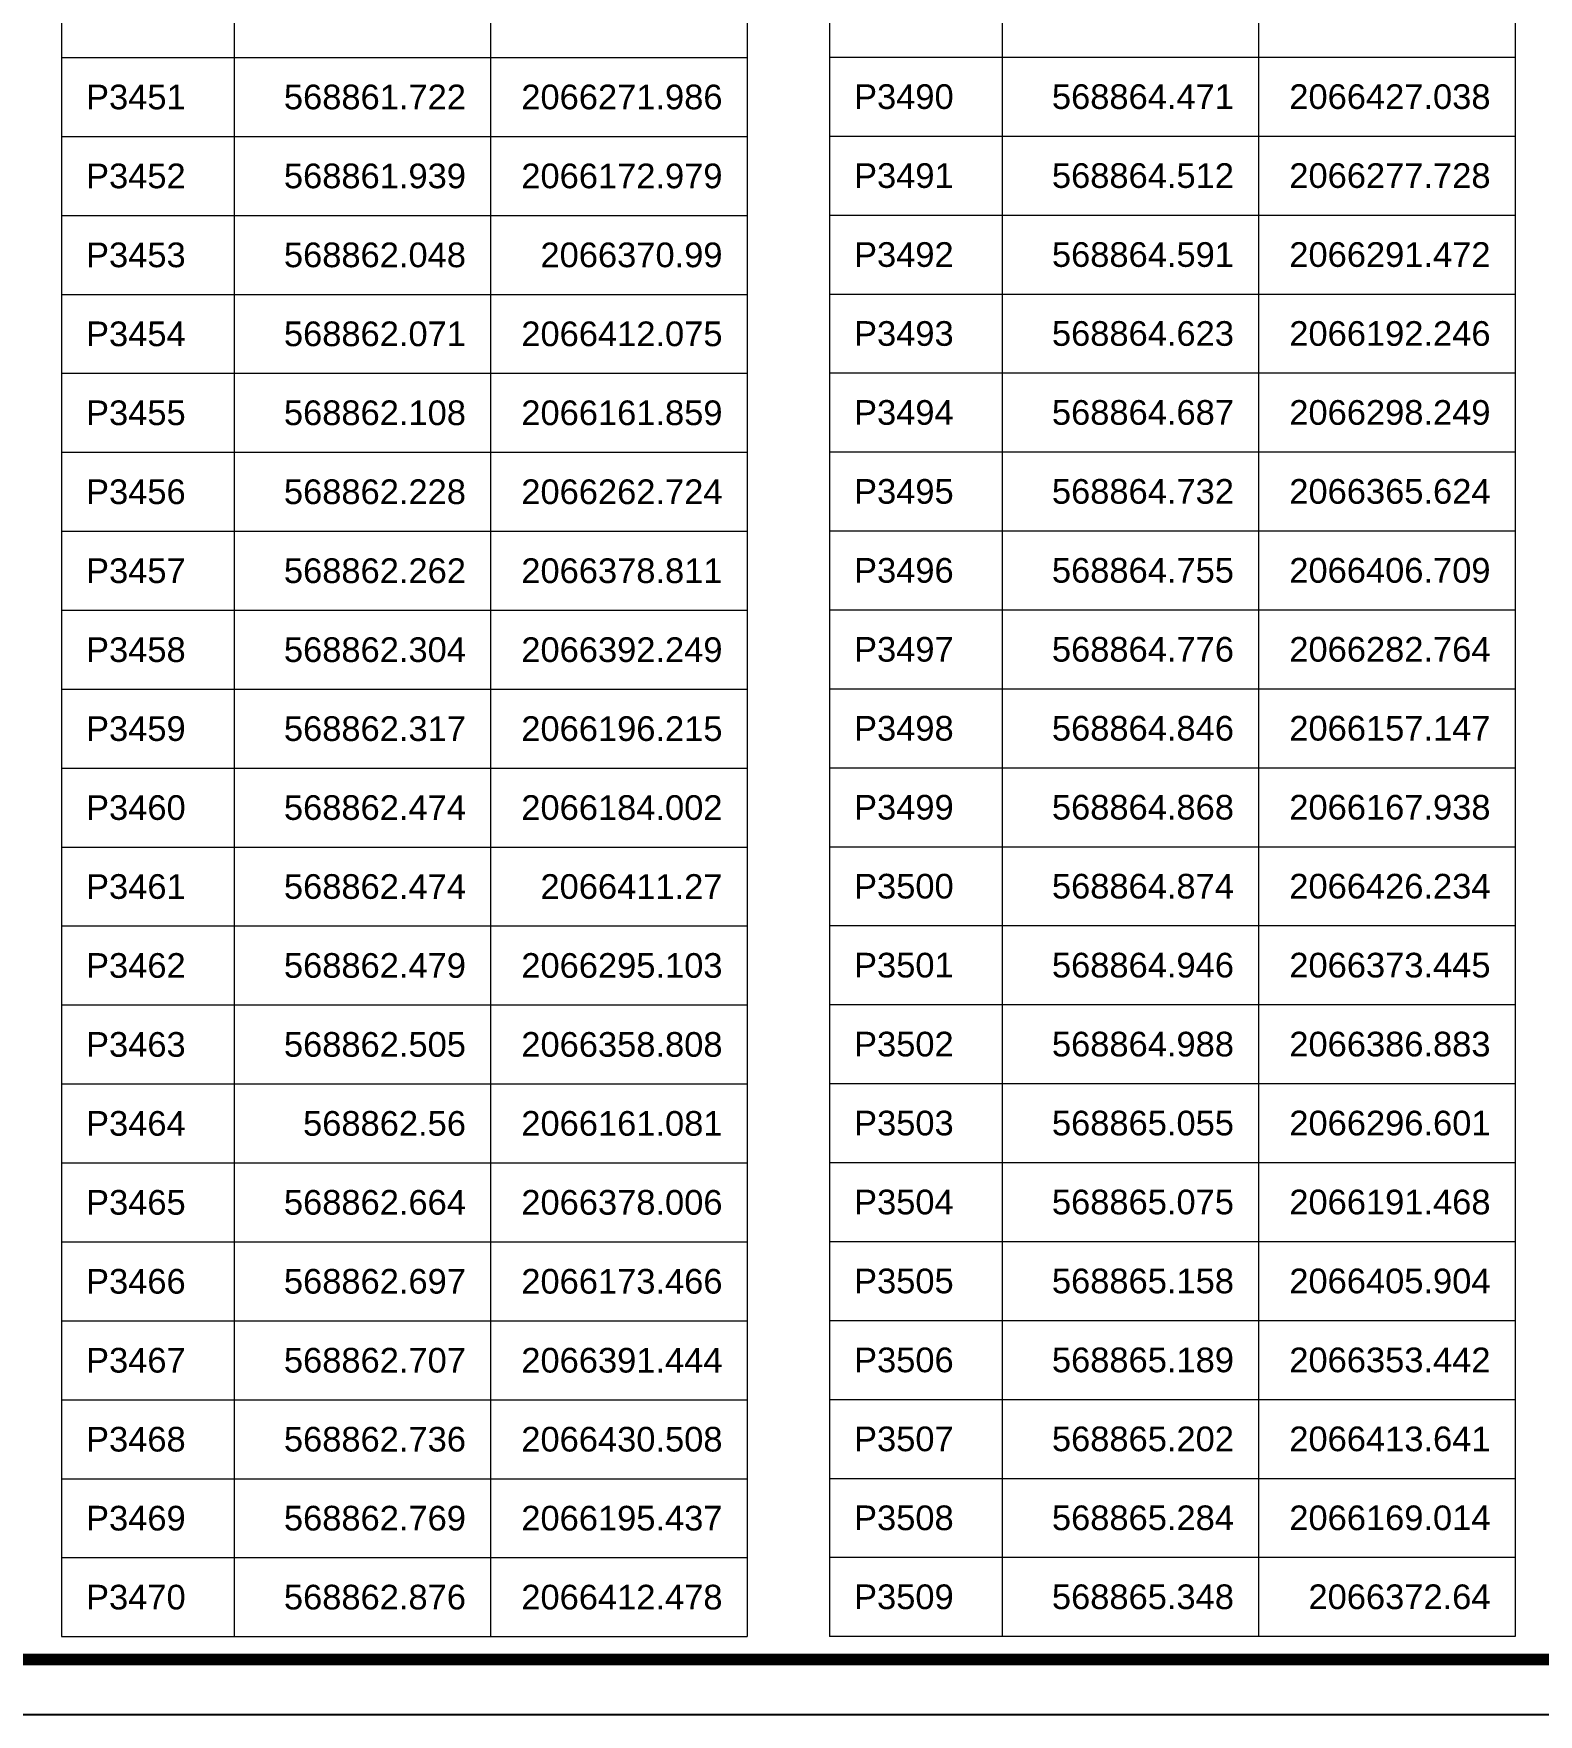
# Model space of a CAD drawing. Header units: millimetres. Extents: x 0 to 571985, y 0 to 2066666.
# Drawn here: x 569650.8 to 569664.22, y 2065073.05 to 2065088.04 of the extents above; entities that cross this region are included whole.
import ezdxf
from ezdxf.enums import TextEntityAlignment as Align

# ---------------------------------------------------------------- set-up
doc = ezdxf.new("R2010")
doc.units = ezdxf.units.MM
doc.linetypes.add('CENTER', pattern=[3, 1.5, -0.5, 0.5, -0.5])
for name, color, linetype, lineweight in [('A-KY HIEU', 34, 'Continuous', 20), ('E- RANH GIOI', 1, 'CENTER', 13), ('kata_net khung', 3, 'Continuous', 20), ('kata_text', 254, 'Continuous', 30)]:
    doc.layers.add(name, color=color, linetype=linetype, lineweight=lineweight)
doc.styles.add('kata_text', font='arial.ttf', dxfattribs={"width": 0.8})

# ---------------------------------------------------------------- blocks, each defined once
blk = doc.blocks.new('A$C33BC4D2A')
at = {"layer": 'A-KY HIEU', "color": 0, "const_width": 1.02}
blk.add_lwpolyline([(14.35, -292.1), (14.35, -4.9), (414.98, -4.9), (414.98, -292.1)], close=True, dxfattribs=at)
at = {"layer": 'Defpoints', "color": 125}
blk.add_lwpolyline([(0, -297), (420, -297), (420, 0), (0, 0)], close=True, dxfattribs=at)

msp = doc.modelspace()

# ---------------------------------------------------------------- linework, layer by layer
at = {"layer": 'kata_net khung'}
for p, q in [((569651.049, 2065101.903), (569651.049, 2065073.743)), ((569652.589, 2065101.903), (569652.589, 2065073.743)), ((569654.877, 2065101.903), (569654.877, 2065073.743)), ((569657.165, 2065101.903), (569657.165, 2065073.743)), ((569657.898, 2065101.903), (569657.898, 2065073.743)), ((569659.438, 2065101.903), (569659.438, 2065073.743)), ((569661.726, 2065101.903), (569661.726, 2065073.743)), ((569664.014, 2065101.903), (569664.014, 2065073.743)), ((569651.049, 2065087.823), (569657.165, 2065087.823)), ((569657.898, 2065087.826), (569664.014, 2065087.826)), ((569651.049, 2065087.119), (569657.165, 2065087.119)), ((569657.898, 2065087.122), (569664.014, 2065087.122)), ((569651.049, 2065086.415), (569657.165, 2065086.415)), ((569657.898, 2065086.418), (569664.014, 2065086.418)), ((569651.049, 2065085.711), (569657.165, 2065085.711)), ((569657.898, 2065085.714), (569664.014, 2065085.714)), ((569651.049, 2065085.007), (569657.165, 2065085.007)), ((569657.898, 2065085.01), (569664.014, 2065085.01)), ((569651.049, 2065084.303), (569657.165, 2065084.303)), ((569657.898, 2065084.306), (569664.014, 2065084.306)), ((569651.049, 2065083.599), (569657.165, 2065083.599)), ((569657.898, 2065083.602), (569664.014, 2065083.602)), ((569651.049, 2065082.895), (569657.165, 2065082.895)), ((569657.898, 2065082.898), (569664.014, 2065082.898)), ((569651.049, 2065082.191), (569657.165, 2065082.191)), ((569657.898, 2065082.194), (569664.014, 2065082.194)), ((569651.049, 2065081.487), (569657.165, 2065081.487)), ((569657.898, 2065081.49), (569664.014, 2065081.49)), ((569651.049, 2065080.783), (569657.165, 2065080.783)), ((569657.898, 2065080.786), (569664.014, 2065080.786)), ((569651.049, 2065080.079), (569657.165, 2065080.079)), ((569657.898, 2065080.082), (569664.014, 2065080.082)), ((569657.898, 2065080.082), (569664.014, 2065080.082)), ((569651.049, 2065079.375), (569657.165, 2065079.375)), ((569657.898, 2065079.378), (569664.014, 2065079.378)), ((569651.049, 2065078.671), (569657.165, 2065078.671)), ((569657.898, 2065078.674), (569664.014, 2065078.674)), ((569651.049, 2065077.967), (569657.165, 2065077.967)), ((569657.898, 2065077.97), (569664.014, 2065077.97)), ((569657.898, 2065077.266), (569664.014, 2065077.266)), ((569651.049, 2065077.263), (569657.165, 2065077.263)), ((569651.049, 2065076.559), (569657.165, 2065076.559)), ((569657.898, 2065076.562), (569664.014, 2065076.562)), ((569651.049, 2065075.855), (569657.165, 2065075.855)), ((569657.898, 2065075.858), (569664.014, 2065075.858)), ((569651.049, 2065075.151), (569657.165, 2065075.151)), ((569657.898, 2065075.154), (569664.014, 2065075.154)), ((569651.049, 2065074.447), (569657.165, 2065074.447)), ((569657.898, 2065074.45), (569664.014, 2065074.45)), ((569651.049, 2065073.743), (569657.165, 2065073.743)), ((569657.898, 2065073.746), (569664.014, 2065073.746))]:
    msp.add_line(p, q, dxfattribs=at)

# ---------------------------------------------------------------- block references
at = {"layer": 'E- RANH GIOI', "xscale": 0.1, "yscale": 0.1, "zscale": 0.1}
msp.add_blockref('A$C33BC4D2A', (569629.456, 2065102.749), dxfattribs=at)

# ---------------------------------------------------------------- texts
at = {"layer": 'kata_text', "style": 'kata_text'}
for s, p in [('P3451', (569651.269, 2065087.471)), ('P3490', (569658.118, 2065087.474)), ('P3452', (569651.269, 2065086.767)), ('P3491', (569658.118, 2065086.77)), ('P3453', (569651.269, 2065086.063)), ('P3492', (569658.118, 2065086.066)), ('P3454', (569651.269, 2065085.359)), ('P3493', (569658.118, 2065085.362)), ('P3455', (569651.269, 2065084.655)), ('P3494', (569658.118, 2065084.658)), ('P3456', (569651.269, 2065083.951)), ('P3495', (569658.118, 2065083.954)), ('P3457', (569651.269, 2065083.247)), ('P3496', (569658.118, 2065083.25)), ('P3458', (569651.269, 2065082.543)), ('P3497', (569658.118, 2065082.546)), ('P3459', (569651.269, 2065081.839)), ('P3498', (569658.118, 2065081.842)), ('P3460', (569651.269, 2065081.135)), ('P3499', (569658.118, 2065081.138)), ('P3461', (569651.269, 2065080.431)), ('P3500', (569658.118, 2065080.434)), ('P3462', (569651.269, 2065079.727)), ('P3501', (569658.118, 2065079.73)), ('P3463', (569651.269, 2065079.023)), ('P3502', (569658.118, 2065079.026)), ('P3464', (569651.269, 2065078.319)), ('P3503', (569658.118, 2065078.322)), ('P3465', (569651.269, 2065077.615)), ('P3504', (569658.118, 2065077.618)), ('P3466', (569651.269, 2065076.911)), ('P3505', (569658.118, 2065076.914)), ('P3467', (569651.269, 2065076.207)), ('P3506', (569658.118, 2065076.21)), ('P3507', (569658.118, 2065075.506)), ('P3468', (569651.269, 2065075.503)), ('P3469', (569651.269, 2065074.799)), ('P3508', (569658.118, 2065074.802)), ('P3470', (569651.269, 2065074.095)), ('P3509', (569658.118, 2065074.098))]:
    msp.add_text(s, height=0.22, dxfattribs=at).set_placement(p, align=Align.MIDDLE_LEFT)
for s, p in [('568861.722', (569654.657, 2065087.471)), ('2066271.986', (569656.945, 2065087.471)), ('568864.471', (569661.506, 2065087.474)), ('2066427.038', (569663.794, 2065087.474)), ('568861.939', (569654.657, 2065086.767)), ('2066172.979', (569656.945, 2065086.767)), ('568864.512', (569661.506, 2065086.77)), ('2066277.728', (569663.794, 2065086.77)), ('568862.048', (569654.657, 2065086.063)), ('2066370.99', (569656.945, 2065086.063)), ('568864.591', (569661.506, 2065086.066)), ('2066291.472', (569663.794, 2065086.066)), ('568862.071', (569654.657, 2065085.359)), ('2066412.075', (569656.945, 2065085.359)), ('568864.623', (569661.506, 2065085.362)), ('2066192.246', (569663.794, 2065085.362)), ('568862.108', (569654.657, 2065084.655)), ('2066161.859', (569656.945, 2065084.655)), ('568864.687', (569661.506, 2065084.658)), ('2066298.249', (569663.794, 2065084.658)), ('568862.228', (569654.657, 2065083.951)), ('2066262.724', (569656.945, 2065083.951)), ('568864.732', (569661.506, 2065083.954)), ('2066365.624', (569663.794, 2065083.954)), ('568862.262', (569654.657, 2065083.247)), ('2066378.811', (569656.945, 2065083.247)), ('568864.755', (569661.506, 2065083.25)), ('2066406.709', (569663.794, 2065083.25)), ('568862.304', (569654.657, 2065082.543)), ('2066392.249', (569656.945, 2065082.543)), ('568864.776', (569661.506, 2065082.546)), ('2066282.764', (569663.794, 2065082.546)), ('568862.317', (569654.657, 2065081.839)), ('2066196.215', (569656.945, 2065081.839)), ('568864.846', (569661.506, 2065081.842)), ('2066157.147', (569663.794, 2065081.842)), ('568862.474', (569654.657, 2065081.135)), ('2066184.002', (569656.945, 2065081.135)), ('568864.868', (569661.506, 2065081.138)), ('2066167.938', (569663.794, 2065081.138)), ('568862.474', (569654.657, 2065080.431)), ('2066411.27', (569656.945, 2065080.431)), ('568864.874', (569661.506, 2065080.434)), ('2066426.234', (569663.794, 2065080.434)), ('568862.479', (569654.657, 2065079.727)), ('2066295.103', (569656.945, 2065079.727)), ('568864.946', (569661.506, 2065079.73)), ('2066373.445', (569663.794, 2065079.73)), ('568862.505', (569654.657, 2065079.023)), ('2066358.808', (569656.945, 2065079.023)), ('568864.988', (569661.506, 2065079.026)), ('2066386.883', (569663.794, 2065079.026)), ('568862.56', (569654.657, 2065078.319)), ('2066161.081', (569656.945, 2065078.319)), ('568865.055', (569661.506, 2065078.322)), ('2066296.601', (569663.794, 2065078.322)), ('568862.664', (569654.657, 2065077.615)), ('2066378.006', (569656.945, 2065077.615)), ('568865.075', (569661.506, 2065077.618)), ('2066191.468', (569663.794, 2065077.618)), ('568862.697', (569654.657, 2065076.911)), ('2066173.466', (569656.945, 2065076.911)), ('568865.158', (569661.506, 2065076.914)), ('2066405.904', (569663.794, 2065076.914)), ('568862.707', (569654.657, 2065076.207)), ('2066391.444', (569656.945, 2065076.207)), ('568865.189', (569661.506, 2065076.21)), ('2066353.442', (569663.794, 2065076.21)), ('568865.202', (569661.506, 2065075.506)), ('2066413.641', (569663.794, 2065075.506)), ('568862.736', (569654.657, 2065075.503)), ('2066430.508', (569656.945, 2065075.503)), ('568862.769', (569654.657, 2065074.799)), ('2066195.437', (569656.945, 2065074.799)), ('568865.284', (569661.506, 2065074.802)), ('2066169.014', (569663.794, 2065074.802)), ('568862.876', (569654.657, 2065074.095)), ('2066412.478', (569656.945, 2065074.095)), ('568865.348', (569661.506, 2065074.098)), ('2066372.64', (569663.794, 2065074.098))]:
    msp.add_text(s, height=0.22, dxfattribs=at).set_placement(p, align=Align.MIDDLE_RIGHT)

doc.saveas('drawing.dxf')
